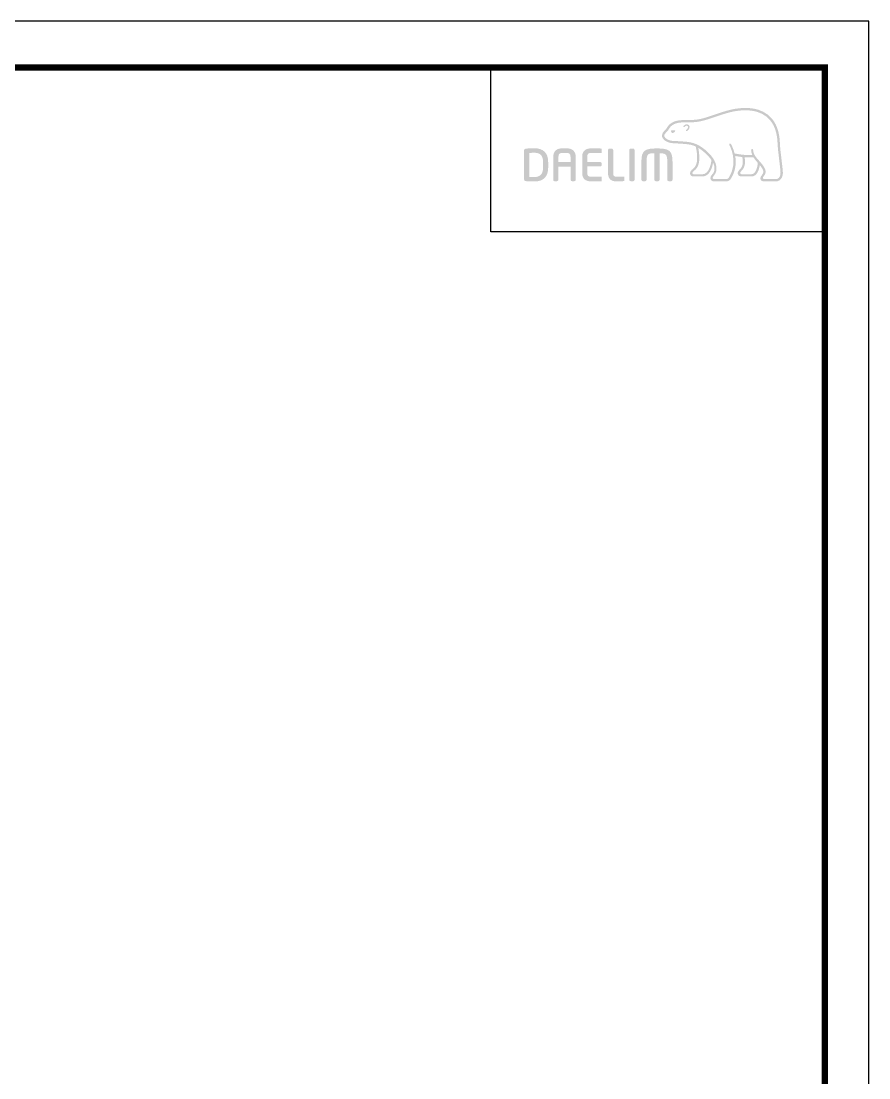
# Model space of a CAD drawing. Extents: x 3319 to 4109, y 0 to 579.
# Drawn here: x 3864 to 4109.3, y 272.8 to 578.8 of the extents above; entities that cross this region are included whole.
import ezdxf

# ---------------------------------------------------------------- set-up
doc = ezdxf.new("R2010")
doc.units = 0
doc.header["$LTSCALE"] = 10
doc.header["$MEASUREMENT"] = 0
doc.layers.get('0').update_dxf_attribs({"linetype": 'CONTINUOUS'})

msp = doc.modelspace()

# ---------------------------------------------------------------- hatches: boundary and pattern name
h = msp.add_hatch(color=5)
edge = h.paths.add_edge_path()
edge.add_spline(control_points=[(4081.07, 550.69), (4078.23, 553.87), (4073.82, 553.9), (4070.6, 553.37)], knot_values=[4, 4, 4, 4, 5, 5, 5, 5], degree=3, periodic=0)
edge.add_spline(control_points=[(4070.6, 553.37), (4068.65, 553.05), (4066.76, 552.4), (4064.93, 551.78)], knot_values=[5, 5, 5, 5, 6, 6, 6, 6], degree=3, periodic=0)
edge.add_spline(control_points=[(4064.93, 551.78), (4063.41, 551.26), (4061.83, 550.72), (4060.25, 550.37)], knot_values=[6, 6, 6, 6, 7, 7, 7, 7], degree=3, periodic=0)
edge.add_spline(control_points=[(4060.25, 550.37), (4059.15, 550.14), (4057.77, 550.14), (4056.56, 550.13)], knot_values=[7, 7, 7, 7, 8, 8, 8, 8], degree=3, periodic=0)
edge.add_spline(control_points=[(4056.56, 550.13), (4056.56, 550.13), (4055.39, 550.11), (4055.39, 550.11)], knot_values=[8.00001, 8.00001, 8.00001, 8.00001, 9, 9, 9, 9], degree=3, periodic=0)
edge.add_spline(control_points=[(4055.39, 550.11), (4053.11, 550.06), (4051.54, 549.27), (4050.77, 547.76)], knot_values=[9, 9, 9, 9, 10, 10, 10, 10], degree=3, periodic=0)
edge.add_spline(control_points=[(4050.77, 547.76), (4050.77, 547.76), (4050.73, 547.7), (4050.73, 547.7)], knot_values=[10.00001, 10.00001, 10.00001, 10.00001, 11, 11, 11, 11], degree=3, periodic=0)
edge.add_spline(control_points=[(4050.73, 547.7), (4050.6, 547.48), (4050.43, 547.29), (4050.23, 547.11)], knot_values=[11, 11, 11, 11, 12, 12, 12, 12], degree=3, periodic=0)
edge.add_spline(control_points=[(4050.23, 547.11), (4050.02, 546.9), (4049.81, 546.69), (4049.66, 546.42)], knot_values=[12, 12, 12, 12, 13, 13, 13, 13], degree=3, periodic=0)
edge.add_spline(control_points=[(4049.66, 546.42), (4049.37, 545.9), (4049.34, 545.38), (4049.59, 544.91)], knot_values=[13, 13, 13, 13, 14, 14, 14, 14], degree=3, periodic=0)
edge.add_spline(control_points=[(4049.59, 544.91), (4050.08, 543.99), (4051.46, 543.5), (4052.28, 543.44), (4052.28, 543.44), (4053.51, 543.36), (4053.51, 543.36)], knot_values=[14, 14, 14, 14, 15, 15, 15, 16, 16, 16, 16], degree=3, periodic=0)
edge.add_spline(control_points=[(4053.51, 543.36), (4054.82, 543.28), (4056.45, 543.19), (4057.41, 543.02)], knot_values=[16, 16, 16, 16, 17, 17, 17, 17], degree=3, periodic=0)
edge.add_spline(control_points=[(4057.41, 543.02), (4058.02, 542.91), (4058.61, 542.72), (4059.16, 542.47)], knot_values=[17, 17, 17, 17, 18, 18, 18, 18], degree=3, periodic=0)
edge.add_spline(control_points=[(4059.16, 542.47), (4059.19, 542.41), (4059.68, 540.62), (4059.57, 538.65)], knot_values=[18, 18, 18, 18, 19, 19, 19, 19], degree=3, periodic=0)
edge.add_spline(control_points=[(4059.57, 538.65), (4059.49, 536.86), (4058.7, 536.24), (4058.13, 535.78)], knot_values=[19, 19, 19, 19, 20, 20, 20, 20], degree=3, periodic=0)
edge.add_spline(control_points=[(4058.13, 535.78), (4058.13, 535.77), (4057.57, 535.34), (4057.54, 534.81)], knot_values=[20, 20, 20, 20, 21, 21, 21, 21], degree=3, periodic=0)
edge.add_spline(control_points=[(4057.54, 534.81), (4057.51, 534.52), (4057.59, 534.26), (4057.76, 534.08)], knot_values=[21, 21, 21, 21, 22, 22, 22, 22], degree=3, periodic=0)
edge.add_spline(control_points=[(4057.76, 534.08), (4057.95, 533.87), (4058.23, 533.78), (4058.6, 533.78), (4058.6, 533.78), (4061.08, 533.78), (4061.08, 533.78)], knot_values=[22, 22, 22, 22, 23, 23, 23, 24, 24, 24, 24], degree=3, periodic=0)
edge.add_spline(control_points=[(4061.08, 533.78), (4063.11, 533.78), (4063.97, 536.15), (4064.19, 537.81)], knot_values=[24, 24, 24, 24, 25, 25, 25, 25], degree=3, periodic=0)
edge.add_spline(control_points=[(4064.19, 537.81), (4064.79, 536.62), (4064.77, 535.28), (4064.01, 534.43)], knot_values=[25, 25, 25, 25, 26, 26, 26, 26], degree=3, periodic=0)
edge.add_spline(control_points=[(4064.01, 534.43), (4064.01, 534.43), (4063.35, 533.82), (4063.43, 533.23)], knot_values=[26.00001, 26.00001, 26.00001, 26.00001, 27, 27, 27, 27], degree=3, periodic=0)
edge.add_spline(control_points=[(4063.43, 533.23), (4063.49, 532.61), (4064, 532.36), (4064.42, 532.36), (4064.42, 532.36), (4067.95, 532.36), (4067.95, 532.36)], knot_values=[27, 27, 27, 27, 28, 28, 28, 29, 29, 29, 29], degree=3, periodic=0)
edge.add_spline(control_points=[(4067.95, 532.36), (4068.58, 532.36), (4069.07, 532.64), (4069.4, 533.18)], knot_values=[29, 29, 29, 29, 30, 30, 30, 30], degree=3, periodic=0)
edge.add_spline(control_points=[(4069.4, 533.18), (4070.84, 535.56), (4070.92, 537.9), (4070.6, 539.72)], knot_values=[30, 30, 30, 30, 31, 31, 31, 31], degree=3, periodic=0)
edge.add_spline(control_points=[(4070.6, 539.72), (4071.03, 539.64), (4071.75, 539.51), (4072.63, 539.41)], knot_values=[31, 31, 31, 31, 32, 32, 32, 32], degree=3, periodic=0)
edge.add_spline(control_points=[(4072.63, 539.41), (4072.69, 539.16), (4072.79, 538.61), (4072.79, 538.61)], knot_values=[32, 32, 32, 32, 33, 33, 33, 33], degree=3, periodic=0)
edge.add_spline(control_points=[(4072.79, 538.61), (4072.81, 538.39), (4072.81, 538.2), (4072.81, 538.03)], knot_values=[33, 33, 33, 33, 34, 34, 34, 34], degree=3, periodic=0)
edge.add_spline(control_points=[(4072.81, 538.03), (4072.81, 536.66), (4072.2, 536.06), (4071.86, 535.73)], knot_values=[34, 34, 34, 34, 35, 35, 35, 35], degree=3, periodic=0)
edge.add_spline(control_points=[(4071.86, 535.73), (4071.85, 535.73), (4071.38, 535.26), (4071.33, 534.86)], knot_values=[35, 35, 35, 35, 36, 36, 36, 36], degree=3, periodic=0)
edge.add_spline(control_points=[(4071.33, 534.86), (4071.33, 534.86), (4071.23, 534.45), (4071.59, 534.09)], knot_values=[36.00001, 36.00001, 36.00001, 36.00001, 37, 37, 37, 37], degree=3, periodic=0)
edge.add_spline(control_points=[(4071.59, 534.09), (4071.78, 533.89), (4072.1, 533.78), (4072.51, 533.78), (4072.51, 533.78), (4075.25, 533.78), (4075.25, 533.78)], knot_values=[37, 37, 37, 37, 38, 38, 38, 39, 39, 39, 39], degree=3, periodic=0)
edge.add_spline(control_points=[(4075.25, 533.78), (4077.01, 533.78), (4077.55, 535.94), (4077.72, 537.06)], knot_values=[39, 39, 39, 39, 40, 40, 40, 40], degree=3, periodic=0)
edge.add_spline(control_points=[(4077.72, 537.06), (4078.04, 536.66), (4078.39, 536.19), (4078.6, 535.73)], knot_values=[40, 40, 40, 40, 41, 41, 41, 41], degree=3, periodic=0)
edge.add_spline(control_points=[(4078.6, 535.73), (4078.75, 535.42), (4078.77, 535.08), (4078.66, 534.75)], knot_values=[41, 41, 41, 41, 42, 42, 42, 42], degree=3, periodic=0)
edge.add_spline(control_points=[(4078.66, 534.75), (4078.48, 534.17), (4077.75, 533.76), (4077.9, 533.06)], knot_values=[42, 42, 42, 42, 43, 43, 43, 43], degree=3, periodic=0)
edge.add_spline(control_points=[(4077.9, 533.06), (4078.03, 532.52), (4078.48, 532.36), (4078.94, 532.36), (4078.94, 532.36), (4082.46, 532.36), (4082.46, 532.36)], knot_values=[43, 43, 43, 43, 44, 44, 44, 45, 45, 45, 45], degree=3, periodic=0)
edge.add_spline(control_points=[(4082.46, 532.36), (4082.49, 532.36), (4083.19, 532.35), (4083.76, 532.95)], knot_values=[45, 45, 45, 45, 46, 46, 46, 46], degree=3, periodic=0)
edge.add_spline(control_points=[(4083.76, 532.95), (4084.29, 533.52), (4084.49, 534.37), (4084.37, 535.55)], knot_values=[46, 46, 46, 46, 47, 47, 47, 47], degree=3, periodic=0)
edge.add_spline(control_points=[(4084.37, 535.55), (4084.37, 535.55), (4083.84, 540.15), (4083.84, 540.15)], knot_values=[0, 0, 0, 0, 1, 1, 1, 1], degree=3, periodic=0)
edge.add_spline(control_points=[(4083.84, 540.15), (4083.64, 541.49), (4083.61, 542.21), (4083.58, 542.92), (4083.58, 542.92), (4083.45, 544.73), (4083.45, 544.73)], knot_values=[1, 1, 1, 1, 2, 2, 2, 3, 3, 3, 3], degree=3, periodic=0)
edge.add_spline(control_points=[(4083.45, 544.73), (4083.18, 547.21), (4082.38, 549.22), (4081.07, 550.69)], knot_values=[3, 3, 3, 3, 4, 4, 4, 4], degree=3, periodic=0)
edge = h.paths.add_edge_path(flags=16)
edge.add_spline(control_points=[(4060.39, 549.72), (4062.02, 550.07), (4063.62, 550.62), (4065.15, 551.14)], knot_values=[31, 31, 31, 31, 32, 32, 32, 32], degree=3, periodic=0)
edge.add_spline(control_points=[(4065.15, 551.14), (4066.95, 551.76), (4068.81, 552.39), (4070.72, 552.71)], knot_values=[32, 32, 32, 32, 33, 33, 33, 33], degree=3, periodic=0)
edge.add_spline(control_points=[(4070.72, 552.71), (4073.76, 553.21), (4077.93, 553.18), (4080.55, 550.24)], knot_values=[33, 33, 33, 33, 34, 34, 34, 34], degree=3, periodic=0)
edge.add_spline(control_points=[(4080.55, 550.24), (4081.77, 548.88), (4082.52, 547), (4082.77, 544.66), (4082.77, 544.66), (4082.9, 542.88), (4082.9, 542.88)], knot_values=[34, 34, 34, 34, 35, 35, 35, 36, 36, 36, 36], degree=3, periodic=0)
edge.add_spline(control_points=[(4082.9, 542.88), (4082.93, 542.16), (4082.98, 541.42), (4083.17, 540.06), (4083.17, 540.06), (4083.69, 535.47), (4083.69, 535.47)], knot_values=[36, 36, 36, 36, 37, 37, 37, 38, 38, 38, 38], degree=3, periodic=0)
edge.add_spline(control_points=[(4083.69, 535.47), (4083.78, 534.52), (4083.63, 533.84), (4083.27, 533.42)], knot_values=[38, 38, 38, 38, 39, 39, 39, 39], degree=3, periodic=0)
edge.add_spline(control_points=[(4083.27, 533.42), (4082.92, 533.04), (4082.49, 533.03), (4082.46, 533.03), (4082.46, 533.03), (4079, 533.03), (4079, 533.03)], knot_values=[0, 0, 0, 0, 1, 1, 1, 2, 2, 2, 2], degree=3, periodic=0)
edge.add_spline(control_points=[(4079, 533.03), (4078.79, 533.03), (4078.63, 533.12), (4078.63, 533.37)], knot_values=[2, 2, 2, 2, 3, 3, 3, 3], degree=3, periodic=0)
edge.add_spline(control_points=[(4078.63, 533.37), (4078.63, 533.73), (4079.09, 534.03), (4079.26, 534.49)], knot_values=[3, 3, 3, 3, 4, 4, 4, 4], degree=3, periodic=0)
edge.add_spline(control_points=[(4079.26, 534.49), (4079.46, 534.99), (4079.44, 535.54), (4079.21, 536.02)], knot_values=[4, 4, 4, 4, 5, 5, 5, 5], degree=3, periodic=0)
edge.add_spline(control_points=[(4079.21, 536.02), (4078.8, 536.89), (4078.19, 537.58), (4077.6, 538.24)], knot_values=[5, 5, 5, 5, 6, 6, 6, 6], degree=3, periodic=0)
edge.add_spline(control_points=[(4077.6, 538.24), (4076.76, 539.18), (4075.86, 540.09), (4075.8, 541.38)], knot_values=[6, 6, 6, 6, 7, 7, 7, 7], degree=3, periodic=0)
edge.add_spline(control_points=[(4075.8, 541.38), (4075.78, 541.57), (4075.7, 541.75), (4075.51, 541.74)], knot_values=[7, 7, 7, 7, 8, 8, 8, 8], degree=3, periodic=0)
edge.add_spline(control_points=[(4075.51, 541.74), (4075.33, 541.73), (4075.21, 541.57), (4075.21, 541.33)], knot_values=[8, 8, 8, 8, 9, 9, 9, 9], degree=3, periodic=0)
edge.add_spline(control_points=[(4075.21, 541.33), (4075.25, 540.83), (4075.38, 540.38), (4075.55, 539.98)], knot_values=[9, 9, 9, 9, 10, 10, 10, 10], degree=3, periodic=0)
edge.add_spline(control_points=[(4075.55, 539.98), (4073.28, 539.88), (4070.99, 540.33), (4070.44, 540.44)], knot_values=[10, 10, 10, 10, 11, 11, 11, 11], degree=3, periodic=0)
edge.add_spline(control_points=[(4070.44, 540.44), (4070.04, 542.07), (4069.39, 543.13), (4069.38, 543.15)], knot_values=[11, 11, 11, 11, 12, 12, 12, 12], degree=3, periodic=0)
edge.add_spline(control_points=[(4069.38, 543.15), (4069.28, 543.31), (4069.1, 543.37), (4068.98, 543.29)], knot_values=[12, 12, 12, 12, 13, 13, 13, 13], degree=3, periodic=0)
edge.add_spline(control_points=[(4068.98, 543.29), (4068.84, 543.21), (4068.81, 543.02), (4068.91, 542.86)], knot_values=[13, 13, 13, 13, 14, 14, 14, 14], degree=3, periodic=0)
edge.add_spline(control_points=[(4068.91, 542.86), (4068.94, 542.81), (4071.65, 538.2), (4068.82, 533.52)], knot_values=[14, 14, 14, 14, 15, 15, 15, 15], degree=3, periodic=0)
edge.add_spline(control_points=[(4068.82, 533.52), (4068.62, 533.19), (4068.34, 533.03), (4067.95, 533.03), (4067.95, 533.03), (4064.44, 533.03), (4064.44, 533.03)], knot_values=[15, 15, 15, 15, 16, 16, 16, 17, 17, 17, 17], degree=3, periodic=0)
edge.add_spline(control_points=[(4064.44, 533.03), (4064.29, 533.03), (4064.08, 533.13), (4064.08, 533.37)], knot_values=[17, 17, 17, 17, 18, 18, 18, 18], degree=3, periodic=0)
edge.add_spline(control_points=[(4064.08, 533.37), (4064.08, 533.62), (4064.42, 533.98), (4064.42, 533.98)], knot_values=[18, 18, 18, 18, 19, 19, 19, 19], degree=3, periodic=0)
edge.add_spline(control_points=[(4064.42, 533.98), (4065.83, 535.56), (4065.12, 538.02), (4063.75, 539.65)], knot_values=[19, 19, 19, 19, 20, 20, 20, 20], degree=3, periodic=0)
edge.add_spline(control_points=[(4063.75, 539.65), (4062.43, 541.22), (4060.28, 543.2), (4057.53, 543.69)], knot_values=[20, 20, 20, 20, 21, 21, 21, 21], degree=3, periodic=0)
edge.add_spline(control_points=[(4057.53, 543.69), (4056.53, 543.86), (4054.88, 543.96), (4053.55, 544.03), (4053.55, 544.03), (4052.33, 544.1), (4052.33, 544.1)], knot_values=[21, 21, 21, 21, 22, 22, 22, 23, 23, 23, 23], degree=3, periodic=0)
edge.add_spline(control_points=[(4052.33, 544.1), (4051.66, 544.16), (4050.54, 544.57), (4050.19, 545.22)], knot_values=[23, 23, 23, 23, 24, 24, 24, 24], degree=3, periodic=0)
edge.add_spline(control_points=[(4050.19, 545.22), (4050.04, 545.49), (4050.06, 545.77), (4050.26, 546.08)], knot_values=[24, 24, 24, 24, 25, 25, 25, 25], degree=3, periodic=0)
edge.add_spline(control_points=[(4050.26, 546.08), (4050.37, 546.28), (4050.54, 546.45), (4050.72, 546.63)], knot_values=[25, 25, 25, 25, 26, 26, 26, 26], degree=3, periodic=0)
edge.add_spline(control_points=[(4050.72, 546.63), (4050.93, 546.85), (4051.15, 547.07), (4051.32, 547.37)], knot_values=[26, 26, 26, 26, 27, 27, 27, 27], degree=3, periodic=0)
edge.add_spline(control_points=[(4051.32, 547.37), (4051.32, 547.37), (4051.37, 547.46), (4051.37, 547.46)], knot_values=[27.00001, 27.00001, 27.00001, 27.00001, 28, 28, 28, 28], degree=3, periodic=0)
edge.add_spline(control_points=[(4051.37, 547.46), (4052.04, 548.73), (4053.39, 549.39), (4055.42, 549.44)], knot_values=[28, 28, 28, 28, 29, 29, 29, 29], degree=3, periodic=0)
edge.add_spline(control_points=[(4055.42, 549.44), (4055.42, 549.44), (4056.56, 549.45), (4056.56, 549.45)], knot_values=[29.00001, 29.00001, 29.00001, 29.00001, 30, 30, 30, 30], degree=3, periodic=0)
edge.add_spline(control_points=[(4056.56, 549.45), (4057.8, 549.46), (4059.23, 549.47), (4060.39, 549.72)], knot_values=[30, 30, 30, 30, 31, 31, 31, 31], degree=3, periodic=0)
edge = h.paths.add_edge_path(flags=0)
edge.add_spline(control_points=[(4057.05, 548.77), (4057.28, 548.59), (4057.43, 548.33), (4057.39, 548.02)], knot_values=[8, 8, 8, 8, 9, 9, 9, 9], degree=3, periodic=0)
edge.add_spline(control_points=[(4057.39, 548.02), (4057.35, 547.56), (4056.96, 547.08), (4056.66, 546.93)], knot_values=[7, 7, 7, 7, 8, 8, 8, 8], degree=3, periodic=0)
edge.add_spline(control_points=[(4056.66, 546.93), (4056.56, 546.89), (4056.42, 546.91), (4056.38, 547.01)], knot_values=[6, 6, 6, 6, 7, 7, 7, 7], degree=3, periodic=0)
edge.add_spline(control_points=[(4056.38, 547.01), (4056.33, 547.11), (4056.4, 547.24), (4056.49, 547.3)], knot_values=[5, 5, 5, 5, 6, 6, 6, 6], degree=3, periodic=0)
edge.add_spline(control_points=[(4056.49, 547.3), (4056.66, 547.4), (4056.91, 547.73), (4056.94, 548.01)], knot_values=[4, 4, 4, 4, 5, 5, 5, 5], degree=3, periodic=0)
edge.add_spline(control_points=[(4056.94, 548.01), (4056.96, 548.18), (4056.91, 548.31), (4056.77, 548.41)], knot_values=[3, 3, 3, 3, 4, 4, 4, 4], degree=3, periodic=0)
edge.add_spline(control_points=[(4056.77, 548.41), (4056.41, 548.67), (4055.98, 548.16), (4055.94, 548.13)], knot_values=[2, 2, 2, 2, 3, 3, 3, 3], degree=3, periodic=0)
edge.add_spline(control_points=[(4055.94, 548.13), (4055.86, 548.04), (4055.73, 548.02), (4055.66, 548.09)], knot_values=[1, 1, 1, 1, 2, 2, 2, 2], degree=3, periodic=0)
edge.add_spline(control_points=[(4055.66, 548.09), (4055.56, 548.16), (4055.58, 548.3), (4055.66, 548.39)], knot_values=[0, 0, 0, 0, 1, 1, 1, 1], degree=3, periodic=0)
edge.add_spline(control_points=[(4055.66, 548.39), (4055.88, 548.63), (4056.49, 549.15), (4057.05, 548.77)], knot_values=[9, 9, 9, 9, 10, 10, 10, 10], degree=3, periodic=0)
edge = h.paths.add_edge_path(flags=16)
edge.add_spline(control_points=[(4060.21, 538.62), (4060.28, 540.05), (4060.07, 541.35), (4059.91, 542.07), (4059.91, 542.07), (4062.12, 540.81), (4063.74, 538.54)], knot_values=[5, 5, 5, 5, 6, 6, 6, 7, 7, 7, 7], degree=3, periodic=0)
edge.add_spline(control_points=[(4063.74, 538.54), (4063.62, 537.58), (4063.08, 534.41), (4061.08, 534.41), (4061.08, 534.41), (4058.6, 534.41), (4058.6, 534.41)], knot_values=[0, 0, 0, 0, 1, 1, 1, 2, 2, 2, 2], degree=3, periodic=0)
edge.add_spline(control_points=[(4058.6, 534.41), (4058.41, 534.41), (4058.2, 534.56), (4058.2, 534.8)], knot_values=[2, 2, 2, 2, 3, 3, 3, 3], degree=3, periodic=0)
edge.add_spline(control_points=[(4058.2, 534.8), (4058.2, 535.04), (4058.51, 535.28), (4058.54, 535.29)], knot_values=[3, 3, 3, 3, 4, 4, 4, 4], degree=3, periodic=0)
edge.add_spline(control_points=[(4058.54, 535.29), (4059.16, 535.78), (4060.11, 536.54), (4060.21, 538.62)], knot_values=[4, 4, 4, 4, 5, 5, 5, 5], degree=3, periodic=0)
edge = h.paths.add_edge_path(flags=0)
edge.add_spline(control_points=[(4053.25, 547.07), (4053.25, 547.07), (4053.33, 547.03), (4053.21, 546.89)], knot_values=[1.00001, 1.00001, 1.00001, 1.00001, 2, 2, 2, 2], degree=3, periodic=0)
edge.add_spline(control_points=[(4053.21, 546.89), (4052.91, 546.48), (4052.61, 546.38), (4052.61, 546.38)], knot_values=[2, 2, 2, 2, 2.99999, 2.99999, 2.99999, 2.99999], degree=3, periodic=0)
edge.add_spline(control_points=[(4052.61, 546.38), (4052.61, 546.38), (4052.39, 546.3), (4052.26, 546.46)], knot_values=[3.00001, 3.00001, 3.00001, 3.00001, 4, 4, 4, 4], degree=3, periodic=0)
edge.add_spline(control_points=[(4052.26, 546.46), (4052.01, 546.75), (4051.99, 546.92), (4051.99, 546.92), (4051.99, 546.92), (4051.97, 547.05), (4052.1, 547.08)], knot_values=[4, 4, 4, 4, 5, 5, 5, 6, 6, 6, 6], degree=3, periodic=0)
edge.add_spline(control_points=[(4053.25, 547.07), (4052.61, 547.31), (4052.1, 547.08), (4052.1, 547.08)], knot_values=[0.00001, 0.00001, 0.00001, 0.00001, 1, 1, 1, 1], degree=3, periodic=0)
edge = h.paths.add_edge_path(flags=16)
edge.add_spline(control_points=[(4073.31, 539.36), (4074.09, 539.3), (4075.06, 539.26), (4075.89, 539.32)], knot_values=[6, 6, 6, 6, 7, 7, 7, 7], degree=3, periodic=0)
edge.add_spline(control_points=[(4075.89, 539.32), (4076.21, 538.82), (4076.74, 538.19), (4077.14, 537.72)], knot_values=[7, 7, 7, 7, 8, 8, 8, 8], degree=3, periodic=0)
edge.add_spline(control_points=[(4077.14, 537.72), (4077.14, 537.68), (4076.92, 534.41), (4075.25, 534.41)], knot_values=[9, 9, 9, 9, 10, 10, 10, 10], degree=3, periodic=0)
edge.add_spline(control_points=[(4075.25, 534.41), (4075.25, 534.41), (4072.44, 534.41), (4072.44, 534.41)], knot_values=[0, 0, 0, 0, 1, 1, 1, 1], degree=3, periodic=0)
edge.add_spline(control_points=[(4072.44, 534.41), (4072.21, 534.41), (4072.05, 534.58), (4072.05, 534.8)], knot_values=[1, 1, 1, 1, 2, 2, 2, 2], degree=3, periodic=0)
edge.add_spline(control_points=[(4072.05, 534.8), (4072.05, 535.01), (4072.28, 535.27), (4072.3, 535.28)], knot_values=[2, 2, 2, 2, 3, 3, 3, 3], degree=3, periodic=0)
edge.add_spline(control_points=[(4072.3, 535.28), (4072.88, 535.83), (4073.46, 536.59), (4073.46, 538.01)], knot_values=[3, 3, 3, 3, 4, 4, 4, 4], degree=3, periodic=0)
edge.add_spline(control_points=[(4073.46, 538.01), (4073.46, 538.22), (4073.45, 538.44), (4073.42, 538.67)], knot_values=[4, 4, 4, 4, 5, 5, 5, 5], degree=3, periodic=0)
edge.add_spline(control_points=[(4073.42, 538.67), (4073.42, 538.67), (4073.35, 539.08), (4073.31, 539.36)], knot_values=[5.00001, 5.00001, 5.00001, 5.00001, 6, 6, 6, 6], degree=3, periodic=0)
h = msp.add_hatch(color=5)
edge = h.paths.add_edge_path()
edge.add_spline(control_points=[(4016.48, 537.97), (4016.48, 540.57), (4015.09, 541.95), (4012.47, 541.95)], knot_values=[7, 7, 7, 7, 8, 8, 8, 8], degree=3, periodic=0)
edge.add_spline(control_points=[(4012.47, 541.95), (4011.51, 541.95), (4010.3, 541.89), (4009.9, 541.82)], knot_values=[0, 0, 0, 0, 1, 1, 1, 1], degree=3, periodic=0)
edge.add_spline(control_points=[(4009.9, 541.82), (4009.65, 541.78), (4009.49, 541.6), (4009.49, 541.35), (4009.49, 541.35), (4009.49, 532.93), (4009.49, 532.93)], knot_values=[1, 1, 1, 1, 2, 2, 2, 3, 3, 3, 3], degree=3, periodic=0)
edge.add_spline(control_points=[(4009.49, 532.93), (4009.49, 532.67), (4009.65, 532.5), (4009.92, 532.44)], knot_values=[3, 3, 3, 3, 4, 4, 4, 4], degree=3, periodic=0)
edge.add_spline(control_points=[(4009.92, 532.44), (4010.3, 532.39), (4011.5, 532.33), (4012.47, 532.33)], knot_values=[4, 4, 4, 4, 5, 5, 5, 5], degree=3, periodic=0)
edge.add_spline(control_points=[(4012.47, 532.33), (4015.09, 532.33), (4016.48, 533.7), (4016.48, 536.31), (4016.48, 536.31), (4016.48, 537.97), (4016.48, 537.97)], knot_values=[5, 5, 5, 5, 6, 6, 6, 7, 7, 7, 7], degree=3, periodic=0)
edge = h.paths.add_edge_path(flags=16)
edge.add_spline(control_points=[(4012.46, 540.65), (4014.21, 540.65), (4014.99, 539.82), (4014.99, 537.97), (4014.99, 537.97), (4014.99, 537.55), (4014.99, 537.14)], knot_values=[4, 4, 4, 4, 5, 5, 5, 5.5, 5.5, 5.5, 5.5], degree=3, periodic=0)
edge.add_spline(control_points=[(4014.99, 537.14), (4014.99, 536.72), (4014.99, 536.31), (4014.99, 536.31)], knot_values=[5.5, 5.5, 5.5, 5.5, 6, 6, 6, 6], degree=3, periodic=0)
edge.add_spline(control_points=[(4014.99, 536.31), (4014.99, 534.5), (4014.16, 533.62), (4012.47, 533.62)], knot_values=[0, 0, 0, 0, 1, 1, 1, 1], degree=3, periodic=0)
edge.add_spline(control_points=[(4012.47, 533.62), (4012.47, 533.62), (4011.31, 533.64), (4011.01, 533.65), (4011.01, 533.65), (4011.01, 540.58), (4011.01, 540.58)], knot_values=[1.00001, 1.00001, 1.00001, 1.00001, 2, 2, 2, 3, 3, 3, 3], degree=3, periodic=0)
edge.add_spline(control_points=[(4011.01, 540.58), (4011.61, 540.64), (4012.46, 540.65), (4012.46, 540.65)], knot_values=[3, 3, 3, 3, 4, 4, 4, 4], degree=3, periodic=0)
h = msp.add_hatch(color=5)
edge = h.paths.add_edge_path()
edge.add_spline(control_points=[(4024.47, 539.24), (4024.47, 541.11), (4023.56, 541.95), (4021.56, 541.95)], knot_values=[13, 13, 13, 13, 14, 14, 14, 14], degree=3, periodic=0)
edge.add_spline(control_points=[(4021.56, 541.95), (4021.56, 541.95), (4020.82, 541.95), (4020.82, 541.95)], knot_values=[0.00001, 0.00001, 0.00001, 0.00001, 1, 1, 1, 1], degree=3, periodic=0)
edge.add_spline(control_points=[(4020.82, 541.95), (4018.81, 541.95), (4017.93, 541.11), (4017.93, 539.24), (4017.93, 539.24), (4017.93, 532.82), (4017.93, 532.82)], knot_values=[1, 1, 1, 1, 2, 2, 2, 3, 3, 3, 3], degree=3, periodic=0)
edge.add_spline(control_points=[(4017.93, 532.82), (4017.93, 532.6), (4018.1, 532.41), (4018.33, 532.41)], knot_values=[3, 3, 3, 3, 4, 4, 4, 4], degree=3, periodic=0)
edge.add_spline(control_points=[(4018.33, 532.41), (4018.33, 532.41), (4019.03, 532.41), (4019.03, 532.41)], knot_values=[4.00001, 4.00001, 4.00001, 4.00001, 5, 5, 5, 5], degree=3, periodic=0)
edge.add_spline(control_points=[(4019.03, 532.41), (4019.26, 532.41), (4019.43, 532.63), (4019.43, 532.82), (4019.43, 532.82), (4019.43, 533.74), (4019.43, 534.69)], knot_values=[5, 5, 5, 5, 6, 6, 6, 6.5, 6.5, 6.5, 6.5], degree=3, periodic=0)
edge.add_spline(control_points=[(4019.43, 534.69), (4019.43, 535.63), (4019.43, 536.59), (4019.43, 536.66), (4019.43, 536.66), (4022.97, 536.66), (4022.97, 536.66)], knot_values=[6.5, 6.5, 6.5, 6.5, 7, 7, 7, 8, 8, 8, 8], degree=3, periodic=0)
edge.add_spline(control_points=[(4022.97, 536.66), (4022.97, 536.51), (4022.97, 532.82), (4022.97, 532.82)], knot_values=[8, 8, 8, 8, 9, 9, 9, 9], degree=3, periodic=0)
edge.add_spline(control_points=[(4022.97, 532.82), (4022.97, 532.59), (4023.15, 532.41), (4023.36, 532.41)], knot_values=[9, 9, 9, 9, 10, 10, 10, 10], degree=3, periodic=0)
edge.add_spline(control_points=[(4023.36, 532.41), (4023.36, 532.41), (4024.07, 532.41), (4024.07, 532.41)], knot_values=[10.00001, 10.00001, 10.00001, 10.00001, 11, 11, 11, 11], degree=3, periodic=0)
edge.add_spline(control_points=[(4024.07, 532.41), (4024.3, 532.41), (4024.47, 532.64), (4024.47, 532.82), (4024.47, 532.82), (4024.47, 539.24), (4024.47, 539.24)], knot_values=[11, 11, 11, 11, 12, 12, 12, 13, 13, 13, 13], degree=3, periodic=0)
edge = h.paths.add_edge_path(flags=16)
edge.add_spline(control_points=[(4019.43, 539.24), (4019.43, 540.42), (4019.77, 540.62), (4020.82, 540.62)], knot_values=[2, 2, 2, 2, 3, 3, 3, 3], degree=3, periodic=0)
edge.add_spline(control_points=[(4020.82, 540.62), (4020.82, 540.62), (4021.56, 540.62), (4021.56, 540.62)], knot_values=[3.00001, 3.00001, 3.00001, 3.00001, 4, 4, 4, 4], degree=3, periodic=0)
edge.add_spline(control_points=[(4021.56, 540.62), (4022.62, 540.62), (4022.97, 540.42), (4022.97, 539.24)], knot_values=[4, 4, 4, 4, 5, 5, 5, 5], degree=3, periodic=0)
edge.add_spline(control_points=[(4022.97, 539.24), (4022.97, 539.24), (4022.97, 538.1), (4022.97, 537.98)], knot_values=[5.00001, 5.00001, 5.00001, 5.00001, 6, 6, 6, 6], degree=3, periodic=0)
edge.add_spline(control_points=[(4022.97, 537.98), (4022.97, 537.98), (4019.43, 537.98), (4019.43, 537.98)], knot_values=[0, 0, 0, 0, 1, 1, 1, 1], degree=3, periodic=0)
edge.add_spline(control_points=[(4019.43, 537.98), (4019.43, 538.1), (4019.43, 539.24), (4019.43, 539.24)], knot_values=[1, 1, 1, 1, 2, 2, 2, 2], degree=3, periodic=0)
h = msp.add_hatch(color=5)
edge = h.paths.add_edge_path()
edge.add_spline(control_points=[(4027.83, 537.97), (4027.83, 538.09), (4027.83, 539.49), (4027.83, 539.49)], knot_values=[14, 14, 14, 14, 15, 15, 15, 15], degree=3, periodic=0)
edge.add_spline(control_points=[(4027.83, 539.49), (4027.83, 540.21), (4027.83, 540.6), (4029.22, 540.6), (4029.22, 540.6), (4029.91, 540.59), (4030.6, 540.59)], knot_values=[15, 15, 15, 15, 16, 16, 16, 16.5, 16.5, 16.5, 16.5], degree=3, periodic=0)
edge.add_spline(control_points=[(4030.6, 540.59), (4031.29, 540.59), (4031.98, 540.59), (4031.98, 540.59), (4031.98, 540.59), (4031.98, 540.9), (4031.98, 541.22)], knot_values=[16.5, 16.5, 16.5, 16.5, 17, 17, 17, 17.5, 17.5, 17.5, 17.5], degree=3, periodic=0)
edge.add_spline(control_points=[(4031.98, 541.22), (4031.98, 541.53), (4031.98, 541.84), (4031.98, 541.84)], knot_values=[17.5, 17.5, 17.5, 17.5, 18, 18, 18, 18], degree=3, periodic=0)
edge.add_spline(control_points=[(4031.98, 541.84), (4031.98, 541.84), (4031.7, 541.87), (4031.7, 541.87)], knot_values=[18.00001, 18.00001, 18.00001, 18.00001, 19, 19, 19, 19], degree=3, periodic=0)
edge.add_spline(control_points=[(4031.7, 541.87), (4031.14, 541.92), (4029.91, 541.95), (4029.21, 541.95)], knot_values=[19, 19, 19, 19, 20, 20, 20, 20], degree=3, periodic=0)
edge.add_spline(control_points=[(4029.21, 541.95), (4027.26, 541.95), (4026.32, 541.15), (4026.32, 539.49)], knot_values=[20, 20, 20, 20, 21, 21, 21, 21], degree=3, periodic=0)
edge.add_spline(control_points=[(4026.32, 539.49), (4026.32, 539.49), (4026.32, 534.78), (4026.32, 534.78)], knot_values=[0, 0, 0, 0, 1, 1, 1, 1], degree=3, periodic=0)
edge.add_spline(control_points=[(4026.32, 534.78), (4026.32, 533.13), (4027.26, 532.33), (4029.21, 532.33)], knot_values=[1, 1, 1, 1, 2, 2, 2, 2], degree=3, periodic=0)
edge.add_spline(control_points=[(4029.21, 532.33), (4030.07, 532.33), (4031.23, 532.34), (4031.7, 532.39)], knot_values=[2, 2, 2, 2, 3, 3, 3, 3], degree=3, periodic=0)
edge.add_spline(control_points=[(4031.7, 532.39), (4031.7, 532.39), (4031.92, 532.41), (4031.92, 532.41)], knot_values=[3.00001, 3.00001, 3.00001, 3.00001, 3.99999, 3.99999, 3.99999, 3.99999], degree=3, periodic=0)
edge.add_spline(control_points=[(4031.92, 532.41), (4031.92, 532.41), (4031.92, 532.41), (4031.92, 532.41), (4031.92, 532.41), (4031.98, 532.41), (4031.98, 532.41)], knot_values=[3.99999, 3.99999, 3.99999, 3.99999, 4, 4, 4, 4.99999, 4.99999, 4.99999, 4.99999], degree=3, periodic=0)
edge.add_spline(control_points=[(4031.98, 532.41), (4031.98, 532.41), (4031.98, 532.41), (4031.98, 532.41), (4031.98, 532.41), (4031.98, 532.73), (4031.98, 533.05)], knot_values=[4.99999, 4.99999, 4.99999, 4.99999, 5.25, 5.25, 5.25, 5.5, 5.5, 5.5, 5.5], degree=3, periodic=0)
edge.add_spline(control_points=[(4031.98, 533.05), (4031.98, 533.36), (4031.98, 533.68), (4031.98, 533.68), (4031.98, 533.68), (4029.22, 533.68), (4029.22, 533.68)], knot_values=[5.5, 5.5, 5.5, 5.5, 6, 6, 6, 7, 7, 7, 7], degree=3, periodic=0)
edge.add_spline(control_points=[(4029.22, 533.68), (4027.83, 533.68), (4027.83, 534.07), (4027.83, 534.78), (4027.83, 534.78), (4027.83, 536.53), (4027.83, 536.67)], knot_values=[7, 7, 7, 7, 8, 8, 8, 9, 9, 9, 9], degree=3, periodic=0)
edge.add_spline(control_points=[(4027.83, 536.67), (4027.97, 536.67), (4031.56, 536.67), (4031.56, 536.67)], knot_values=[9, 9, 9, 9, 10, 10, 10, 10], degree=3, periodic=0)
edge.add_spline(control_points=[(4031.56, 536.67), (4031.79, 536.67), (4031.98, 536.85), (4031.98, 537.07)], knot_values=[10, 10, 10, 10, 11, 11, 11, 11], degree=3, periodic=0)
edge.add_spline(control_points=[(4031.98, 537.07), (4031.98, 537.07), (4031.98, 537.54), (4031.98, 537.54)], knot_values=[11.00001, 11.00001, 11.00001, 11.00001, 12, 12, 12, 12], degree=3, periodic=0)
edge.add_spline(control_points=[(4031.98, 537.54), (4031.98, 537.78), (4031.79, 537.97), (4031.56, 537.97), (4031.56, 537.97), (4027.97, 537.97), (4027.83, 537.97)], knot_values=[12, 12, 12, 12, 13, 13, 13, 14, 14, 14, 14], degree=3, periodic=0)
h = msp.add_hatch(color=5)
edge = h.paths.add_edge_path()
edge.add_spline(control_points=[(4036.58, 533.68), (4035.29, 533.68), (4035.29, 534.17), (4035.29, 534.64), (4035.29, 534.64), (4035.29, 541.44), (4035.29, 541.44)], knot_values=[9, 9, 9, 9, 10, 10, 10, 11, 11, 11, 11], degree=3, periodic=0)
edge.add_spline(control_points=[(4035.29, 541.44), (4035.29, 541.67), (4035.1, 541.87), (4034.87, 541.87)], knot_values=[11, 11, 11, 11, 12, 12, 12, 12], degree=3, periodic=0)
edge.add_spline(control_points=[(4034.87, 541.87), (4034.87, 541.87), (4034.22, 541.87), (4034.22, 541.87)], knot_values=[12.00001, 12.00001, 12.00001, 12.00001, 12.99999, 12.99999, 12.99999, 12.99999], degree=3, periodic=0)
edge.add_spline(control_points=[(4034.22, 541.87), (4033.99, 541.87), (4033.79, 541.67), (4033.79, 541.44), (4033.79, 541.44), (4033.79, 534.78), (4033.79, 534.78)], knot_values=[0, 0, 0, 0, 1, 1, 1, 2, 2, 2, 2], degree=3, periodic=0)
edge.add_spline(control_points=[(4033.79, 534.78), (4033.79, 532.6), (4035.28, 532.33), (4036.57, 532.33)], knot_values=[2, 2, 2, 2, 3, 3, 3, 3], degree=3, periodic=0)
edge.add_spline(control_points=[(4036.57, 532.33), (4037.51, 532.33), (4037.75, 532.37), (4038.04, 532.41)], knot_values=[3, 3, 3, 3, 4, 4, 4, 4], degree=3, periodic=0)
edge.add_spline(control_points=[(4038.04, 532.41), (4038.04, 532.41), (4038.2, 532.43), (4038.2, 532.43)], knot_values=[4.00001, 4.00001, 4.00001, 4.00001, 4.99999, 4.99999, 4.99999, 4.99999], degree=3, periodic=0)
edge.add_spline(control_points=[(4038.2, 532.43), (4038.2, 532.43), (4038.2, 532.43), (4038.2, 532.43), (4038.2, 532.43), (4038.41, 532.47), (4038.41, 532.47)], knot_values=[4.99999, 4.99999, 4.99999, 4.99999, 5.499995, 5.499995, 5.499995, 5.99999, 5.99999, 5.99999, 5.99999], degree=3, periodic=0)
edge.add_spline(control_points=[(4038.41, 532.47), (4038.41, 532.47), (4038.41, 532.47), (4038.41, 532.47), (4038.41, 532.47), (4038.49, 532.48), (4038.49, 532.48)], knot_values=[5.99999, 5.99999, 5.99999, 5.99999, 6.499995, 6.499995, 6.499995, 6.99999, 6.99999, 6.99999, 6.99999], degree=3, periodic=0)
edge.add_spline(control_points=[(4038.49, 532.48), (4038.49, 532.48), (4038.49, 532.48), (4038.49, 532.48), (4038.49, 532.48), (4038.49, 532.78), (4038.49, 533.08)], knot_values=[6.99999, 6.99999, 6.99999, 6.99999, 7.25, 7.25, 7.25, 7.5, 7.5, 7.5, 7.5], degree=3, periodic=0)
edge.add_spline(control_points=[(4038.49, 533.08), (4038.49, 533.38), (4038.49, 533.68), (4038.49, 533.68), (4038.49, 533.68), (4036.58, 533.68), (4036.58, 533.68)], knot_values=[7.5, 7.5, 7.5, 7.5, 8, 8, 8, 9, 9, 9, 9], degree=3, periodic=0)
h = msp.add_hatch(color=5)
edge = h.paths.add_edge_path()
edge.add_spline(control_points=[(4041.07, 532.41), (4041.32, 532.41), (4041.47, 532.63), (4041.47, 532.82), (4041.47, 532.82), (4041.47, 541.46), (4041.47, 541.46)], knot_values=[4, 4, 4, 4, 5, 5, 5, 6, 6, 6, 6], degree=3, periodic=0)
edge.add_spline(control_points=[(4041.47, 541.46), (4041.47, 541.68), (4041.3, 541.87), (4041.07, 541.87)], knot_values=[6, 6, 6, 6, 7, 7, 7, 7], degree=3, periodic=0)
edge.add_spline(control_points=[(4041.07, 541.87), (4041.07, 541.87), (4040.37, 541.87), (4040.37, 541.87)], knot_values=[7.00001, 7.00001, 7.00001, 7.00001, 7.99999, 7.99999, 7.99999, 7.99999], degree=3, periodic=0)
edge.add_spline(control_points=[(4040.37, 541.87), (4040.12, 541.87), (4039.96, 541.66), (4039.96, 541.46), (4039.96, 541.46), (4039.96, 532.82), (4039.96, 532.82)], knot_values=[0, 0, 0, 0, 1, 1, 1, 2, 2, 2, 2], degree=3, periodic=0)
edge.add_spline(control_points=[(4039.96, 532.82), (4039.96, 532.59), (4040.15, 532.41), (4040.37, 532.41)], knot_values=[2, 2, 2, 2, 3, 3, 3, 3], degree=3, periodic=0)
edge.add_spline(control_points=[(4040.37, 532.41), (4040.37, 532.41), (4041.07, 532.41), (4041.07, 532.41)], knot_values=[3.00001, 3.00001, 3.00001, 3.00001, 4, 4, 4, 4], degree=3, periodic=0)
h = msp.add_hatch(color=5)
edge = h.paths.add_edge_path()
edge.add_spline(control_points=[(4044.97, 538.01), (4044.97, 540.28), (4045.28, 540.51), (4047.21, 540.52)], knot_values=[5, 5, 5, 5, 6, 6, 6, 6], degree=3, periodic=0)
edge.add_spline(control_points=[(4047.21, 540.52), (4047.21, 540.38), (4047.21, 532.82), (4047.21, 532.82)], knot_values=[6, 6, 6, 6, 7, 7, 7, 7], degree=3, periodic=0)
edge.add_spline(control_points=[(4047.21, 532.82), (4047.21, 532.58), (4047.38, 532.41), (4047.61, 532.41)], knot_values=[7, 7, 7, 7, 8, 8, 8, 8], degree=3, periodic=0)
edge.add_spline(control_points=[(4047.61, 532.41), (4047.61, 532.41), (4048.31, 532.41), (4048.31, 532.41)], knot_values=[8.00001, 8.00001, 8.00001, 8.00001, 9, 9, 9, 9], degree=3, periodic=0)
edge.add_spline(control_points=[(4048.31, 532.41), (4048.56, 532.41), (4048.71, 532.63), (4048.71, 532.82), (4048.71, 532.82), (4048.71, 540.35), (4048.71, 540.5)], knot_values=[9, 9, 9, 9, 10, 10, 10, 11, 11, 11, 11], degree=3, periodic=0)
edge.add_spline(control_points=[(4048.71, 540.5), (4049.62, 540.5), (4050.19, 540.4), (4050.51, 540.08)], knot_values=[11, 11, 11, 11, 12, 12, 12, 12], degree=3, periodic=0)
edge.add_spline(control_points=[(4050.51, 540.08), (4050.88, 539.72), (4050.94, 539.05), (4050.94, 538.01), (4050.94, 538.01), (4050.94, 532.82), (4050.94, 532.82)], knot_values=[12, 12, 12, 12, 13, 13, 13, 14, 14, 14, 14], degree=3, periodic=0)
edge.add_spline(control_points=[(4050.94, 532.82), (4050.94, 532.6), (4051.13, 532.41), (4051.35, 532.41)], knot_values=[14, 14, 14, 14, 15, 15, 15, 15], degree=3, periodic=0)
edge.add_spline(control_points=[(4051.35, 532.41), (4051.35, 532.41), (4052.06, 532.41), (4052.06, 532.41)], knot_values=[15.00001, 15.00001, 15.00001, 15.00001, 16, 16, 16, 16], degree=3, periodic=0)
edge.add_spline(control_points=[(4052.06, 532.41), (4052.29, 532.41), (4052.46, 532.64), (4052.46, 532.82), (4052.46, 532.82), (4052.46, 538.13), (4052.46, 538.13)], knot_values=[16, 16, 16, 16, 17, 17, 17, 18, 18, 18, 18], degree=3, periodic=0)
edge.add_spline(control_points=[(4052.46, 538.13), (4052.46, 541.36), (4051.39, 541.9), (4047.96, 541.9)], knot_values=[18, 18, 18, 18, 19, 19, 19, 19], degree=3, periodic=0)
edge.add_spline(control_points=[(4047.96, 541.9), (4044.53, 541.9), (4043.46, 541.36), (4043.46, 538.13)], knot_values=[19, 19, 19, 19, 20, 20, 20, 20], degree=3, periodic=0)
edge.add_spline(control_points=[(4043.46, 538.13), (4043.46, 538.13), (4043.46, 532.82), (4043.46, 532.82)], knot_values=[0, 0, 0, 0, 1, 1, 1, 1], degree=3, periodic=0)
edge.add_spline(control_points=[(4043.46, 532.82), (4043.46, 532.59), (4043.64, 532.41), (4043.87, 532.41)], knot_values=[1, 1, 1, 1, 2, 2, 2, 2], degree=3, periodic=0)
edge.add_spline(control_points=[(4043.87, 532.41), (4043.87, 532.41), (4044.57, 532.41), (4044.57, 532.41)], knot_values=[2.00001, 2.00001, 2.00001, 2.00001, 3, 3, 3, 3], degree=3, periodic=0)
edge.add_spline(control_points=[(4044.57, 532.41), (4044.82, 532.41), (4044.97, 532.63), (4044.97, 532.82), (4044.97, 532.82), (4044.97, 538.01), (4044.97, 538.01)], knot_values=[3, 3, 3, 3, 4, 4, 4, 5, 5, 5, 5], degree=3, periodic=0)

# ---------------------------------------------------------------- linework, layer by layer
at = {"color": 5, "ltscale": 0.5}
msp.add_line((3999.85, 517.77), (3999.85, 565.32), dxfattribs=at)
at = {"color": 5, "ltscale": 40}
msp.add_line((4096.5, 517.77), (3999.85, 517.77), dxfattribs=at)
at = {"ltscale": 0.5}
msp.add_lwpolyline([(3319.4, 0), (4109.28, 0), (4109.28, 578.76), (3319.4, 578.76)], close=True, dxfattribs=at)
at = {"color": 5, "linetype": 'ByBlock', "lineweight": 200, "const_width": 1.82}
msp.add_lwpolyline([(3332.1, 24.78), (4096.5, 24.78), (4096.5, 565.32), (3332.1, 565.32)], close=True, dxfattribs=at)

doc.saveas('drawing.dxf')
